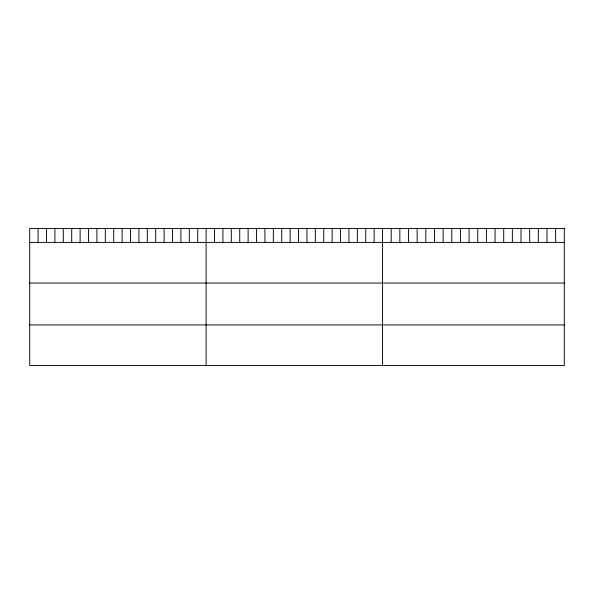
<?xml version="1.0" encoding="UTF-8"?>
<svg xmlns="http://www.w3.org/2000/svg" width="594" height="594" viewBox="0 0 594 594"><rect width="100%" height="100%" fill="white"/><g stroke="black" fill="none" stroke-linecap="round" stroke-linejoin="round"><path stroke-width="0.89" d="M29.7 242.419L564.3 242.419M29.7 283.048L564.3 283.048M29.7 324.911L564.3 324.911M555.642 228.46L555.642 242.419M546.992 228.46L546.992 242.419M538.335 228.46L538.335 242.419M529.677 228.46L529.677 242.419M521.02 228.46L521.02 242.419M512.37 228.46L512.37 242.419M503.712 228.46L503.712 242.419M495.054 228.46L495.054 242.419M486.404 228.46L486.404 242.419M477.747 228.46L477.747 242.419M469.089 228.46L469.089 242.419M460.432 228.46L460.432 242.419M451.782 228.46L451.782 242.419M443.124 228.46L443.124 242.419M434.466 228.46L434.466 242.419M425.816 228.46L425.816 242.419M417.159 228.46L417.159 242.419M408.501 228.46L408.501 242.419M399.844 228.46L399.844 242.419M391.194 228.46L391.194 242.419M382.536 228.46L382.536 365.54M374.138 228.46L374.138 242.419M365.733 228.46L365.733 242.419M357.336 228.46L357.336 242.419M348.93 228.46L348.93 242.419M340.533 228.46L340.533 242.419M332.128 228.46L332.128 242.419M323.73 228.46L323.73 242.419M315.332 228.46L315.332 242.419M306.927 228.46L306.927 242.419M298.53 228.46L298.53 242.419M290.124 228.46L290.124 242.419M281.727 228.46L281.727 242.419M273.322 228.46L273.322 242.419M264.924 228.46L264.924 242.419M256.526 228.46L256.526 242.419M248.121 228.46L248.121 242.419M239.724 228.46L239.724 242.419M231.318 228.46L231.318 242.419M222.921 228.46L222.921 242.419M214.516 228.46L214.516 242.419M206.118 228.46L206.118 365.54M197.72 228.46L197.72 242.419M189.315 228.46L189.315 242.419M180.918 228.46L180.918 242.419M172.512 228.46L172.512 242.419M164.115 228.46L164.115 242.419M155.71 228.46L155.71 242.419M147.312 228.46L147.312 242.419M138.914 228.46L138.914 242.419M130.509 228.46L130.509 242.419M122.112 228.46L122.112 242.419M113.706 228.46L113.706 242.419M105.309 228.46L105.309 242.419M96.904 228.46L96.904 242.419M88.506 228.46L88.506 242.419M80.108 228.46L80.108 242.419M71.703 228.46L71.703 242.419M63.306 228.46L63.306 242.419M54.9 228.46L54.9 242.419M46.503 228.46L46.503 242.419M38.098 228.46L38.098 242.419M564.3 228.46L29.7 228.46L29.7 365.54L564.3 365.54L564.3 228.46"/></g></svg>
